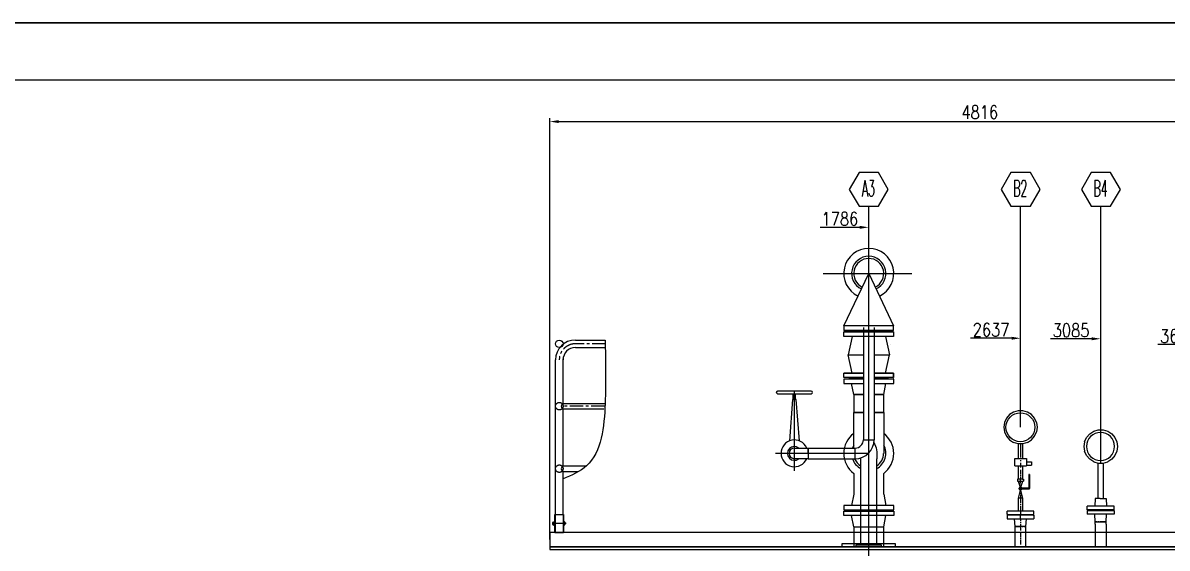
# Model space of a CAD drawing. Header units: millimetres. Extents: x -19109 to 7803, y 10081 to 29089.
# Drawn here: x -8665 to -2257, y 26149 to 29089 of the extents above; entities that cross this region are included whole.
import ezdxf
from ezdxf.enums import TextEntityAlignment as Align

# ---------------------------------------------------------------- set-up
doc = ezdxf.new("R2010")
doc.units = ezdxf.units.MM
for name, pattern in [('CENTER2', [1.125, 0.75, -0.125, 0.125, -0.125]), ('CENTERX2', [4, 2.5, -0.5, 0.5, -0.5]), ('DASHED', [19.05, 12.7, -6.35])]:
    doc.linetypes.add(name, pattern=pattern)
for name, color, linetype in [('09图框与明细表层', 4, 'Continuous'), ('2细线层', 4, 'Continuous'), ('7标注层', 4, 'Continuous'), ('_CENTER', 1, 'CENTERX2'), ('DIM', 4, 'Continuous'), ('GT_4', 7, 'Continuous'), ('HATCH', 4, 'Continuous'), ('HIDDEN0', 6, 'DASHED')]:
    doc.layers.add(name, color=color, linetype=linetype)
for name, color, linetype, lineweight in [('DRAWING', 7, 'Continuous', 30), ('图层1', 7, 'Continuous', 30), ('实线', 7, 'Continuous', 53)]:
    doc.layers.add(name, color=color, linetype=linetype, lineweight=lineweight)
doc.styles.add('TH_GBDIM', font='romans.shx', dxfattribs={"width": 0.8, "bigfont": 'gbcbig.shx'})
doc.styles.add('残雪', font='romans.shx', dxfattribs={"width": 0.5, "bigfont": 'hztxt.shx'})
doc.dimstyles.new('TH_GBDIM', dxfattribs={"dimscale": 10, "dimtxt": 7.5, "dimasz": 5, "dimexe": 2, "dimexo": 0, "dimgap": 1.5, "dimtad": 1, "dimdec": 0, "dimzin": 0, "dimdsep": 46, "dimtxsty": 'TH_GBDIM', "dimcen": 5, "dimclrd": 130, "dimclre": 130, "dimclrt": 3, "dimadec": 0, "dimazin": 0, "dimtfac": 0.714286, "dimtdec": 0, "dimtmove": 0, "dimatfit": 3, "dimfxl": 1, "dimtzin": 0, "dimlwd": -1, "dimlwe": -1, "dimarcsym": 0})
doc.dimstyles.new('TH_GBDIM1', dxfattribs={"dimscale": 10, "dimtxt": 7.5, "dimasz": 5, "dimexe": 2, "dimexo": 0, "dimgap": 1, "dimtad": 1, "dimjust": 2, "dimdec": 0, "dimzin": 0, "dimdsep": 46, "dimtxsty": 'TH_GBDIM', "dimcen": 5, "dimse1": 1, "dimsd1": 1, "dimclrd": 130, "dimclre": 130, "dimclrt": 3, "dimadec": 0, "dimazin": 0, "dimtfac": 0.714286, "dimtdec": 0, "dimtmove": 0, "dimatfit": 3, "dimfxl": 1, "dimtzin": 0, "dimlwd": -1, "dimlwe": -1, "dimarcsym": 0})

# ---------------------------------------------------------------- blocks, each defined once
blk = doc.blocks.new('A$C52E66ACF')
at = {"color": 0}
blk.add_lwpolyline([(-150, 0), (150, 0), (150, 16), (-150, 16)], close=True, dxfattribs=at)
at = {"layer": '7标注层', "color": 1, "linetype": 'CENTER2'}
for p, q in [((0, -72.9), (0, 1893.2)), ((-254.6, 1529.9), (241, 1529.9)), ((-416, 424.7), (-416, 871.2))]:
    blk.add_line(p, q, dxfattribs=at)
at = {"layer": 'GT_4'}
for p, q in [((-139.2, 1236.8), (0, 1529.9)), ((0, 1529.9), (139.2, 1236.8)), ((-30, 1227.5), (-30, 598.5)), ((30, 1227.5), (30, 598.5)), ((139.2, 1211.4), (-139.2, 1211.4)), ((139.2, 1202.9), (-139.2, 1202.9)), ((-108, 1204.9), (-108, 1209.4)), ((-108, 1209.4), (108, 1209.4)), ((108, 1204.9), (108, 1209.4)), ((123.6, 1131.4), (123.6, 1131.4)), ((-115, 1074.9), (-30, 1074.9)), ((30, 1074.9), (115.8, 1074.9)), ((-30, 972.4), (-139.2, 972.4)), ((139.2, 972.4), (30, 972.4)), ((139.2, 947), (139.2, 972.4)), ((139.2, 972.4), (139.2, 972.4)), ((-108, 940.5), (-108, 945)), ((-108, 945), (-30, 945)), ((-84, 851.5), (-96, 914.5)), ((30, 945), (108, 945)), ((84, 851.5), (96, 914.5)), ((108, 940.5), (108, 945)), ((-84, 851.5), (-84, 751.5)), ((-30, 851.5), (-84, 851.5)), ((-84, 851.5), (-30, 851.5)), ((-84, 851.5), (-84, 851.5)), ((84, 851.5), (30, 851.5)), ((30, 851.5), (84, 851.5)), ((84, 751.5), (84, 851.5)), ((84, 851.5), (84, 851.5)), ((-30, 751.5), (-84, 751.5)), ((-84, 552.5), (-84, 751.5)), ((-84, 751.5), (-30, 751.5)), ((84, 751.5), (30, 751.5)), ((30, 751.5), (84, 751.5)), ((84, 751.5), (84, 522.5)), ((-30, 598.5), (30, 598.5)), ((-30, 593.2), (-30, 593.2)), ((30, 593.2), (30, 593.2)), ((0, 522.5), (-522.1, 522.5)), ((-416, 552.5), (-340, 552.5)), ((-340, 522.5), (-340, 552.5)), ((-340, 552.5), (-76, 552.5)), ((-340, 552.5), (-340, 492.5)), ((-340, 522.5), (-340, 492.5)), ((-76, 492.5), (-76, 552.5)), ((-76, 492.5), (-76, 547.2)), ((-76, 547.2), (-76, 547.2)), ((-340, 492.5), (-416, 492.5)), ((-340, 492.5), (-76, 492.5)), ((-76, 487.2), (-76, 487.2)), ((-44.5, 10), (-44.5, 497.3)), ((44.5, 10), (44.5, 492.5)), ((-84, 410.5), (-84, 293.5)), ((84, 293.5), (84, 410.5)), ((-84, 293.5), (-96, 230.5)), ((-84, 293.5), (-84, 293.5)), ((84, 293.5), (96, 230.5)), ((84, 293.5), (84, 293.5)), ((-84, 111), (-96, 174)), ((84, 111), (96, 174)), ((-84, 111), (84, 111)), ((-84, 111), (-84, 0)), ((84, 0), (84, 111)), ((-84, 0), (84, 0)), ((-84, 0), (84, 0)), ((-84, 0), (84, 0)), ((-84, 0), (84, 0))]:
    blk.add_line(p, q, dxfattribs=at)
at = {"layer": 'GT_4', "flags": 128}
for points in [[(-139.2, 1211.4), (139.2, 1211.4), (139.2, 1236.8), (-139.2, 1236.8)], [(-139.2, 1202.9), (139.2, 1202.9), (139.2, 1177.5), (-139.2, 1177.5)], [(108, 1209.4), (-108, 1209.4), (-108, 1211.4), (108, 1211.4)], [(108, 1204.9), (-108, 1204.9), (-108, 1202.9), (108, 1202.9)], [(-140, 198), (140, 198), (140, 174), (-140, 174)], [(-108, 198), (108, 198), (108, 200), (-108, 200)], [(-70, 10), (70, 10), (70, 0), (-70, 0)]]:
    blk.add_lwpolyline(points, close=True, dxfattribs=at)
for points in [[(-93.2, 1177.5), (-115, 1074.9)], [(94.1, 1177.5), (115.8, 1074.9)], [(-93.2, 972.4), (-115, 1074.9)], [(94.1, 972.4), (115.8, 1074.9)], [(-30, 947), (-139.2, 947), (-139.2, 972.4), (-30, 972.4)], [(30, 972.4), (139.2, 972.4), (139.2, 947), (30, 947)], [(-30, 938.5), (-140, 938.5), (-140, 914.5), (-30, 914.5)], [(-30, 945), (-108, 945), (-108, 947), (-30, 947)], [(-30, 938.5), (-108, 938.5), (-108, 940.5), (-30, 940.5)], [(30, 947), (108, 947), (108, 945), (30, 945)], [(30, 940.5), (108, 940.5), (108, 938.5), (30, 938.5)], [(30, 914.5), (140, 914.5), (140, 938.5), (30, 938.5)], [(137.5, 947), (139.2, 947)], [(-491.7, 871.2), (-510.4, 871.2), (-515.4, 869.1), (-517.5, 863.9), (-515.4, 858.8), (-510.4, 856.7), (-321.6, 856.7), (-316.6, 858.8), (-314.5, 863.9), (-316.6, 869.1), (-321.6, 871.2), (-491.7, 871.2)], [(-422.7, 823.3), (-422.7, 856.7)], [(-409.3, 823.3), (-409.3, 856.7)], [(-387.5, 591.9), (-405.9, 823.3), (-426.1, 823.3), (-444.5, 591.9)], [(0, 230.5), (-140, 230.5), (-140, 206.5), (-108, 206.5)], [(-84, 204.5), (-108, 204.5), (-108, 206.5), (0, 206.5)], [(84, 204.5), (108, 204.5), (108, 200), (-108, 200), (-108, 204.5), (84, 204.5)], [(84, 206.5), (140, 206.5), (140, 230.5), (0, 230.5)], [(0, 206.5), (108, 206.5), (108, 204.5), (84, 204.5)]]:
    blk.add_lwpolyline(points, dxfattribs=at)
at = {"layer": 'GT_4'}
for centre, radius, start, end in [((0, 1529.9), 140, 295.40726, 244.59274), ((0, 1529.9), 96, 295.40726, 244.59274), ((0, 1529.9), 84, 295.40726, 244.59274), ((-416, 522.5), 75, 23.57818, 336.42182), ((0, 522.5), 140, 126.8699, 233.1301), ((-76, 598.5), 106, 270, 0), ((-76, 598.5), 46, 270, 0), ((0, 522.5), 140, 306.8699, 53.1301), ((-416, 522.5), 39, 50.28486, 309.71514), ((-416, 522.5), 30, 90, 270), ((-416, 522.5), 30, 180, 270), ((0, 522.5), 96, 151.04498, 161.79004), ((0, 522.5), 96, 297.61588, 28.95502), ((-1, 523.5), 84, 302.83506, 359.28605), ((0, 522.5), 96, 198.20996, 242.38412), ((-1, 523.5), 84, 201.65752, 238.84859)]:
    blk.add_arc(centre, radius, start, end, dxfattribs=at)
blk.add_open_spline([(28.6, 581.2), (46.2, 561), (45.3, 526.8), (44.5, 492.5)], degree=3, dxfattribs=at)
blk = doc.blocks.new('A$C512812EE')
at = {"ltscale": 10}
blk.add_line((-31.9, 453.3), (34.1, 453.3), dxfattribs=at)
at = {"color": 0, "lineweight": -2, "ltscale": 10}
for p, q in [((34.1, 474.2), (62.3, 474.2)), ((34.1, 456.8), (62.3, 456.8)), ((62.3, 474.2), (62.3, 456.8)), ((46.7, 403.7), (46.7, 325.6)), ((50.9, 403.7), (50.9, 325.6)), ((48.1, 322.8), (7, 322.8)), ((48.1, 327), (7.7, 327))]:
    blk.add_line(p, q, dxfattribs=at)
at = {"lineweight": -2}
blk.add_line((-30, 0), (-30, 113.5), dxfattribs=at)
at = {"color": 0}
blk.add_line((-30, 0), (30, 0), dxfattribs=at)
at = {"lineweight": -2}
for points in [[(-78.8, 719.1), (-90, 695.3)], [(-62.1, 740), (-78.8, 719.1)], [(-39.8, 753.9), (-62.1, 740)], [(13.3, 760.9), (-13.3, 760.9), (-13.3, 760.9), (-39.8, 753.9)], [(38.4, 753.9), (13.3, 760.9)], [(60.7, 740), (38.4, 753.9)], [(78.8, 719.1), (60.7, 740)], [(90, 695.3), (78.8, 719.1)], [(-90, 695.3), (-94.2, 668.8)], [(-94.2, 668.8), (-90, 642.3)], [(-90, 642.3), (-78.8, 618.6)], [(-0.7, 668.8), (0.7, 668.8), (0.7, 668.8), (-0.7, 668.8), (-0.7, 668.8), (0.7, 668.8), (0.7, 668.8), (-0.7, 668.8), (-0.7, 668.8)], [(78.8, 618.6), (90, 642.3)], [(90, 695.3), (94.2, 668.8), (94.2, 668.8), (90, 642.3)], [(-78.8, 618.6), (-62.1, 597.7)], [(-62.1, 597.7), (-39.8, 583.7)], [(38.4, 583.7), (13.3, 575.3), (13.3, 575.3), (-13.3, 575.3), (-13.3, 575.3), (-39.8, 583.7)], [(38.4, 583.7), (60.7, 597.7)], [(60.7, 597.7), (78.8, 618.6)], [(-13.3, 575.3), (-13.3, 494.7)], [(13.3, 494.7), (13.3, 575.3)], [(-13.3, 453.3), (-13.3, 378.6)], [(13.3, 378.6), (13.3, 453.3)], [(48.1, 403.7), (46.7, 403.7)], [(49.5, 403.7), (48.1, 403.7)], [(50.9, 403.7), (49.5, 403.7)], [(-16, 378.6), (-16, 366)], [(-13.3, 378.6), (-16, 378.6)], [(-16, 366), (-13.3, 366)], [(-4.9, 378.6), (-13.3, 378.6)], [(-13.3, 366), (-2.1, 332.5)], [(-13.3, 366), (-4.9, 366)], [(-7.7, 325.6), (-9.1, 325.6), (-9.1, 325.6), (-7.7, 325.6), (-7.7, 325.6), (-9.1, 325.6), (-9.1, 325.6), (-7.7, 325.6), (-7.7, 325.6)], [(-6.3, 328.4), (-7.7, 328.4), (-7.7, 328.4), (-6.3, 329.7)], [(-6.3, 328.4), (-7.7, 328.4), (-7.7, 328.4), (-6.3, 329.7)], [(-7.7, 325.6), (-7.7, 328.4)], [(-7.7, 325.6), (-7.7, 328.4)], [(-6.3, 328.4), (-7.7, 328.4), (-7.7, 328.4), (-6.3, 328.4), (-6.3, 328.4)], [(-7.7, 325.6), (-7.7, 327)], [(-7.7, 325.6), (-7.7, 324.2), (-7.7, 324.2), (-7.7, 325.6), (-7.7, 325.6)], [(-7.7, 322.8), (-7.7, 325.6), (-7.7, 325.6), (-7.7, 322.8), (-7.7, 322.8)], [(-7.7, 324.2), (-7.7, 325.6), (-7.7, 325.6), (-7.7, 324.2), (-7.7, 324.2)], [(-7.7, 322.8), (-6.3, 321.4), (-6.3, 321.4), (-7.7, 322.8), (-7.7, 322.8)], [(-3.5, 332.5), (-4.9, 332.5), (-4.9, 332.5), (-6.3, 331.1)], [(-6.3, 331.1), (-6.3, 329.7)], [(-6.3, 331.1), (-6.3, 329.7)], [(-4.9, 331.1), (-6.3, 331.1)], [(-6.3, 321.4), (-6.3, 320)], [(-6.3, 321.4), (-6.3, 320)], [(4.9, 378.6), (-4.9, 378.6)], [(-4.9, 366), (4.9, 366)], [(-2.1, 332.5), (-3.5, 332.5)], [(-2.1, 332.5), (-3.5, 332.5)], [(-0.7, 364.6), (-0.7, 366)], [(2.1, 332.5), (13.3, 366)], [(2.1, 332.5), (2.1, 333.9)], [(3.5, 331.1), (2.1, 332.5)], [(4.9, 331.1), (3.5, 332.5), (3.5, 332.5), (2.1, 332.5)], [(6.3, 321.4), (4.9, 320), (4.9, 320), (3.5, 320)], [(11.9, 378.6), (4.9, 378.6)], [(4.9, 366), (11.9, 366)], [(7.7, 328.4), (6.3, 329.7), (6.3, 329.7), (4.9, 331.1)], [(6.3, 329.7), (4.9, 331.1)], [(4.9, 320), (6.3, 321.4)], [(6.3, 321.4), (7.7, 322.8)], [(6.3, 322.8), (7.7, 322.8)], [(7.7, 325.6), (7.7, 327)], [(7.7, 324.2), (7.7, 325.6)], [(11.9, 378.6), (16, 378.6), (16, 378.6), (16, 366)], [(11.9, 366), (16, 366)], [(48.1, 327), (48.1, 322.8)], [(48.1, 325.6), (49.5, 325.6)], [(49.5, 325.6), (50.9, 325.6)], [(-2.1, 317.2), (-13.3, 272.5)], [(13.3, 272.5), (10.6, 272.5), (8, 272.5), (5.3, 272.5), (2.7, 272.5), (0, 272.5), (-2.7, 272.5), (-5.3, 272.5), (-8, 272.5), (-10.6, 272.5), (-13.3, 272.5), (-13.3, 272.5), (-13.3, 198.6)], [(-6.3, 320), (-4.9, 318.6)], [(-4.9, 320), (-3.5, 318.6)], [(-4.9, 318.6), (-3.5, 318.6), (-3.5, 318.6), (-2.1, 317.2)], [(0.7, 318.6), (2.1, 318.6)], [(2.1, 317.2), (2.1, 318.6)], [(2.1, 318.6), (3.5, 318.6)], [(13.3, 272.5), (2.1, 317.2)], [(3.5, 318.6), (4.9, 320)], [(5.9, 302.4), (5.8, 302.4)], [(13.3, 198.6), (13.3, 272.5)], [(-70.5, 180.4), (-74.7, 180.4), (-74.7, 180.4), (-74.7, 198.6)], [(-70.5, 198.6), (-74.7, 198.6)], [(-57.9, 198.6), (-70.5, 198.6)], [(-37, 198.6), (-57.9, 198.6)], [(-13.3, 198.6), (-37, 198.6)], [(13.3, 198.6), (-13.3, 198.6)], [(37, 198.6), (13.3, 198.6)], [(56.5, 198.6), (37, 198.6)], [(70.5, 198.6), (56.5, 198.6)], [(74.7, 198.6), (70.5, 198.6)], [(74.7, 180.4), (74.7, 198.6)], [(-74.7, 176.3), (-74.7, 156.7)], [(-70.5, 176.3), (-74.7, 176.3)], [(-74.7, 156.7), (-70.5, 156.7)], [(-70.5, 180.4), (-57.9, 180.4)], [(-57.9, 176.3), (-70.5, 176.3)], [(-70.5, 156.7), (-57.9, 156.7)], [(-57.9, 180.4), (-37, 180.4)], [(-37, 176.3), (-57.9, 176.3)], [(-57.9, 156.7), (-37, 156.7)], [(-52.3, 180.4), (-52.3, 176.3)], [(-37, 180.4), (-13.3, 180.4)], [(-13.3, 176.3), (-37, 176.3)], [(-37, 156.7), (-13.3, 156.7)], [(3.5, 113.5), (0.1, 113.5), (-3.2, 113.5), (-6.6, 113.5), (-9.9, 113.5), (-13.3, 113.5), (-16.6, 113.5), (-20, 113.5), (-23.3, 113.5), (-26.7, 113.5), (-30, 113.5), (-30, 113.5), (-32.8, 156.7)], [(-13.3, 180.4), (13.3, 180.4)], [(13.3, 176.3), (-13.3, 176.3)], [(-13.3, 156.7), (13.3, 156.7)], [(13.3, 180.4), (37, 180.4)], [(37, 176.3), (13.3, 176.3)], [(13.3, 156.7), (37, 156.7)], [(30, 113.5), (32.8, 156.7)], [(37, 180.4), (56.5, 180.4)], [(56.5, 176.3), (37, 176.3)], [(37, 156.7), (56.5, 156.7)], [(50.9, 176.3), (50.9, 180.4)], [(56.5, 180.4), (70.5, 180.4)], [(70.5, 176.3), (56.5, 176.3)], [(56.5, 156.7), (70.5, 156.7)], [(70.5, 180.4), (74.7, 180.4)], [(70.5, 176.3), (74.7, 176.3), (74.7, 176.3), (74.7, 156.7)], [(70.5, 156.7), (74.7, 156.7)], [(-30, 113.5), (-26.7, 113.5), (-23.3, 113.5), (-20, 113.5), (-16.6, 113.5), (-13.3, 113.5), (-9.9, 113.5), (-6.6, 113.5), (-3.2, 113.5), (0.1, 113.5), (3.5, 113.5)], [(-24.4, 113.5), (-27.2, 113.5)], [(-16, 113.5), (-18.8, 113.5)], [(-6.3, 113.5), (-7.7, 113.5)], [(-3.5, 113.5), (-6.3, 113.5)], [(6.3, 113.5), (3.5, 113.5)], [(18.8, 113.5), (6.3, 113.5)], [(14.7, 113.5), (9.1, 113.5)], [(9.1, 113.5), (14.7, 113.5)], [(20.2, 113.5), (18.8, 113.5)], [(20.2, 113.5), (30, 113.5), (30, 113.5), (20.2, 113.5), (20.2, 113.5)], [(25.8, 113.5), (24.4, 113.5)], [(30, 0), (30, 113.5)]]:
    blk.add_lwpolyline(points, dxfattribs=at)
at = {"color": 0, "lineweight": -2, "ltscale": 10}
blk.add_lwpolyline([(-31.9, 453.3), (-31.9, 494.7), (34.1, 494.7), (34.1, 453.3)], dxfattribs=at)
at = {"color": 1, "lineweight": -2}
for points in [[(-0.7, 469.3), (-0.7, 444.2)], [(-0.7, 430.2), (-0.7, 405.1)], [(-0.7, 400.9), (-0.7, 395.3)], [(-0.7, 391.1), (-0.7, 378.6)], [(-0.7, 366), (-0.7, 378.6)], [(-0.7, 353.5), (-0.7, 366)], [(-0.7, 343.7), (-0.7, 347.9)], [(0.7, 325.6), (-0.7, 325.6), (-0.7, 325.6), (-0.7, 338.1)], [(0.7, 325.6), (-0.7, 325.6), (-0.7, 325.6), (-0.7, 306)], [(-0.7, 301.8), (-0.7, 296.3)], [(-0.7, 292.1), (-0.7, 272.5)], [(0.7, 272.5), (-0.7, 272.5), (-0.7, 272.5), (-0.7, 243.2)], [(-0.7, 237.7), (-0.7, 233.5)], [(-0.7, 227.9), (-0.7, 198.6)], [(-0.7, 198.6), (-0.7, 180.4)], [(-0.7, 180.4), (-0.7, 176.3)], [(-0.7, 156.7), (-0.7, 176.3)], [(-0.7, 156.7), (-0.7, 142.8)], [(-0.7, 137.2), (-0.7, 133)], [(-0.7, 127.4), (-0.7, 113.5)], [(0.7, 113.5), (-0.7, 113.5), (-0.7, 113.5), (-0.7, 91.1)], [(-0.7, 77.2), (-0.7, 52.1)], [(-0.7, 47.9), (-0.7, 42.3)], [(-0.7, 38.1), (-0.7, 13)]]:
    blk.add_lwpolyline(points, dxfattribs=at)
at = {"color": 0}
blk.add_circle((-0.7, 668.8), 80.8, dxfattribs=at)
at = {"layer": '_CENTER', "lineweight": -2, "ltscale": 30}
blk.add_lwpolyline([(-0.7, 575.3), (-0.7, 479.1)], dxfattribs=at)
blk = doc.blocks.new('A$C0F677489')
at = {"lineweight": -3}
for p, q in [((-30.6, -126), (-30.6, 0)), ((30.6, 0), (-30.6, 0)), ((29.7, -126), (30.6, 0)), ((-30.6, -126), (-30.6, -139.2)), ((29.7, -126), (29.7, -139.2))]:
    blk.add_line(p, q, dxfattribs=at)
at = {"color": 0, "lineweight": -3, "ltscale": 10}
blk.add_line((-4, -269.5), (-30.6, -269.5), dxfattribs=at)
at = {"lineweight": -3}
for points in [[(-71.3, -202.2), (-75.5, -202.2), (-75.5, -202.2), (-75.5, -182.6)], [(-71.3, -182.6), (-75.5, -182.6)], [(-57.2, -182.6), (-71.3, -182.6)], [(-37.6, -182.6), (-57.2, -182.6)], [(-13.8, -182.6), (-37.6, -182.6)], [(-30.6, -139.2), (-33.4, -182.6)], [(-20.8, -139.2), (-30.6, -139.2), (-30.6, -139.2), (-20.8, -139.2), (-20.8, -139.2)], [(-26.4, -139.2), (-25, -139.2)], [(-20.8, -139.2), (-19.4, -139.2)], [(-19.4, -139.2), (-6.8, -139.2)], [(-15.2, -139.2), (-9.6, -139.2)], [(-9.6, -139.2), (-15.2, -139.2)], [(12.8, -182.6), (-13.8, -182.6)], [(-6.8, -139.2), (-4, -139.2)], [(-4, -139.2), (-0.6, -139.2), (2.8, -139.2), (6.1, -139.2), (9.5, -139.2), (12.8, -139.2), (16.2, -139.2), (19.6, -139.2), (22.9, -139.2), (26.3, -139.2), (29.7, -139.2), (29.7, -139.2), (32.5, -182.6)], [(29.7, -139.2), (26.3, -139.2), (22.9, -139.2), (19.6, -139.2), (16.2, -139.2), (12.8, -139.2), (9.5, -139.2), (6.1, -139.2), (2.8, -139.2), (-0.6, -139.2), (-4, -139.2)], [(3, -139.2), (5.8, -139.2)], [(5.8, -139.2), (7.2, -139.2)], [(36.7, -182.6), (12.8, -182.6)], [(15.6, -139.2), (18.5, -139.2)], [(24.1, -139.2), (26.9, -139.2)], [(57.7, -182.6), (36.7, -182.6)], [(70.3, -182.6), (57.7, -182.6)], [(74.5, -182.6), (70.3, -182.6)], [(74.5, -202.2), (74.5, -182.6)], [(-75.5, -206.4), (-75.5, -224.7)], [(-71.3, -206.4), (-75.5, -206.4)], [(-71.3, -206.4), (-75.5, -206.4), (-75.5, -206.4), (-75.5, -226.1)], [(-71.3, -226.1), (-75.5, -226.1)], [(-71.3, -202.2), (-57.2, -202.2)], [(-57.2, -206.4), (-71.3, -206.4)], [(-57.2, -226.1), (-71.3, -226.1)], [(-57.2, -202.2), (-37.6, -202.2)], [(-37.6, -206.4), (-57.2, -206.4)], [(-37.6, -226.1), (-57.2, -226.1)], [(-51.6, -202.2), (-51.6, -206.4)], [(-37.6, -202.2), (-13.8, -202.2)], [(-13.8, -206.4), (-37.6, -206.4)], [(-13.8, -226.1), (-37.6, -226.1)], [(-30.6, -269.5), (-33.4, -226.1)], [(-13.8, -202.2), (12.8, -202.2)], [(12.8, -206.4), (-13.8, -206.4)], [(12.8, -226.1), (-13.8, -226.1)], [(-4, -269.5), (-0.6, -269.5), (2.8, -269.5), (6.1, -269.5), (9.5, -269.5), (12.8, -269.5), (16.2, -269.5), (19.6, -269.5), (22.9, -269.5), (26.3, -269.5), (29.7, -269.5), (29.7, -269.5), (32.5, -226.1)], [(12.8, -202.2), (36.7, -202.2)], [(36.7, -206.4), (12.8, -206.4)], [(36.7, -226.1), (12.8, -226.1)], [(36.7, -202.2), (57.7, -202.2)], [(57.7, -206.4), (36.7, -206.4)], [(57.7, -226.1), (36.7, -226.1)], [(52.1, -206.4), (52.1, -202.2)], [(57.7, -202.2), (70.3, -202.2)], [(70.3, -206.4), (57.7, -206.4)], [(70.3, -226.1), (57.7, -226.1)], [(70.3, -202.2), (74.5, -202.2)], [(70.3, -206.4), (74.5, -206.4), (74.5, -206.4), (74.5, -224.7)], [(74.5, -226.1), (70.3, -226.1)], [(74.5, -206.4), (74.5, -226.1)], [(-13.8, -269.5), (-13.8, -467.2)], [(12.8, -467.2), (12.8, -269.5)], [(-79.7, -510.7), (-90.9, -534.5)], [(-61.5, -489.6), (-79.7, -510.7)], [(-39, -475.6), (-61.5, -489.6)], [(-39, -475.6), (-13.8, -467.2), (-13.8, -467.2), (12.8, -467.2), (12.8, -467.2), (39.5, -475.6)], [(61.9, -489.6), (39.5, -475.6)], [(78.7, -510.7), (61.9, -489.6)], [(89.9, -534.5), (78.7, -510.7)], [(-90.9, -587.8), (-95.1, -561.1), (-95.1, -561.1), (-90.9, -534.5)], [(0.2, -561.1), (-1.2, -561.1), (-1.2, -561.1), (0.2, -561.1), (0.2, -561.1), (-1.2, -561.1), (-1.2, -561.1), (0.2, -561.1), (0.2, -561.1)], [(94.2, -561.1), (89.9, -534.5)], [(89.9, -587.8), (94.2, -561.1)], [(-90.9, -587.8), (-79.7, -611.6)], [(-79.7, -611.6), (-61.5, -632.6)], [(-61.5, -632.6), (-39, -646.6)], [(39.5, -646.6), (61.9, -632.6)], [(61.9, -632.6), (78.7, -611.6)], [(78.7, -611.6), (89.9, -587.8)], [(-39, -646.6), (-13.8, -653.6)], [(-13.8, -653.6), (12.8, -653.6), (12.8, -653.6), (39.5, -646.6)]]:
    blk.add_lwpolyline(points, dxfattribs=at)
at = {"color": 0}
blk.add_circle((-1.2, -561.1), 78.7, dxfattribs=at)
blk = doc.blocks.new('A$C45197EE7')
at = {"color": 0}
blk.add_line((-24, 0), (24, 0), dxfattribs=at)
at = {"lineweight": -3, "ltscale": 10}
blk.add_open_spline([(256.9, 1077), (259.4, 962.8), (264.6, 730.9), (233, 391), (69.3, 319.7), (21.2, 299.2)], degree=3, knots=[0, 0, 0, 0, 354.608797, 719.850157, 870.33155, 870.33155, 870.33155, 870.33155], dxfattribs=at)
at = {"layer": '_CENTER', "lineweight": -3, "ltscale": 30}
for p, q in [((258.6, 1056), (90.2, 1056)), ((253.9, 706), (11.4, 706)), ((39.5, 50), (-44.9, 50))]:
    blk.add_line(p, q, dxfattribs=at)
at = {"layer": '_CENTER', "lineweight": -2, "ltscale": 30}
blk.add_line((39.5, 50), (-44.9, 50), dxfattribs=at)
at = {"layer": '_CENTER', "lineweight": -3, "ltscale": 30}
blk.add_arc((90.2, 966), 90, 90, 180, dxfattribs=at)
at = {"layer": 'DIM', "color": 0, "lineweight": -3}
blk.add_line((24, 100), (24, 0), dxfattribs=at)
at = {"layer": 'DIM', "color": 0, "lineweight": -2}
blk.add_line((24, 100), (24, 0), dxfattribs=at)
at = {"layer": 'DRAWING', "lineweight": -3, "ltscale": 5}
for p, q in [((-24, 0), (-24, 100)), ((-24, 100), (24, 100))]:
    blk.add_line(p, q, dxfattribs=at)
at = {"layer": 'DRAWING', "lineweight": -2, "ltscale": 5}
blk.add_line((-24, 0), (-24, 100), dxfattribs=at)
at = {"layer": 'DRAWING', "lineweight": -3, "ltscale": 5}
blk.add_arc((90.2, 966), 111, 90, 180, dxfattribs=at)
at = {"layer": 'DRAWING', "lineweight": -3}
blk.add_arc((30.1, 706), 18.7, 118.29777, 241.70223, dxfattribs=at)
at = {"layer": 'HATCH', "lineweight": -3}
for p, q in [((-32.9, 54.4), (-38.4, 54.4)), ((-32.9, 45.6), (-38.4, 45.6))]:
    blk.add_line(p, q, dxfattribs=at)
at = {"layer": 'HATCH', "lineweight": -2}
for p, q in [((-32.9, 54.4), (-38.4, 54.4)), ((-32.9, 45.6), (-38.4, 45.6))]:
    blk.add_line(p, q, dxfattribs=at)
at = {"layer": 'HIDDEN0', "color": 6, "lineweight": -3, "ltscale": 80}
for p, q in [((-21, 0), (-21, 100)), ((21, 100), (21, 0))]:
    blk.add_line(p, q, dxfattribs=at)
at = {"layer": 'HIDDEN0', "color": 6, "lineweight": -2, "ltscale": 80}
for p, q in [((-21, 0), (-21, 100)), ((21, 100), (21, 0))]:
    blk.add_line(p, q, dxfattribs=at)
at = {"layer": 'HIDDEN0', "color": 6, "lineweight": -3, "ltscale": 80}
for centre in [(0.2, 706.7), (0.2, 356.7)]:
    blk.add_circle(centre, 21, dxfattribs=at)
at = {"layer": '图层1', "lineweight": -3}
for p, q in [((90.2, 1077), (256.9, 1077)), ((90.2, 1035), (260.3, 1035)), ((-20.8, 789.1), (-20.8, 966)), ((21.2, 722.4), (21.4, 971.7)), ((-20.8, 688.9), (-20.8, 789.1)), ((21, 722.4), (256.9, 722.4)), ((-20.8, 339.1), (-20.8, 688.9)), ((250.4, 689.5), (21.2, 689.5)), ((21.2, 689.1), (21.2, 689.5)), ((21.2, 372.4), (21.2, 688.9)), ((-20.8, 100.6), (-20.8, 339.5)), ((21, 372.4), (152.5, 372.4)), ((106.1, 339.5), (21.2, 339.5)), ((21.2, 339.1), (21.2, 339.5)), ((21.2, 100), (21.2, 338.9))]:
    blk.add_line(p, q, dxfattribs=at)
blk.add_circle((0.2, 1056), 21, dxfattribs=at)
for centre, radius, start, end in [((90.2, 966), 69, 90, 180), ((30.1, 356), 18.7, 118.29777, 241.70223)]:
    blk.add_arc(centre, radius, start, end, dxfattribs=at)
at = {"layer": '实线', "lineweight": -3}
for p, q in [((-37.8, 55), (-38.4, 54.4)), ((-38.4, 54.4), (-38.4, 45.6)), ((-38.4, 45.6), (-37.8, 45)), ((-32.9, 55), (-37.8, 55)), ((-37.8, 55), (-37.8, 45)), ((-37.8, 45), (-32.9, 45)), ((-32.9, 56.5), (-32.9, 43.5)), ((-32.2, 58.7), (-24.7, 58.7)), ((-32.2, 54.4), (-24.7, 54.4)), ((-32.2, 45.6), (-24.7, 45.6)), ((-32.2, 41.3), (-24.7, 41.3)), ((-24, 56.5), (-24, 43.5)), ((30.1, 58.7), (24, 58.7)), ((24, 58.7), (24, 41.3)), ((30.1, 54.4), (24, 54.4)), ((30.1, 45.6), (24, 45.6)), ((30.1, 41.3), (24, 41.3)), ((30.8, 56.5), (30.8, 43.5))]:
    blk.add_line(p, q, dxfattribs=at)
at = {"layer": '实线', "lineweight": -2}
for p, q in [((-37.8, 55), (-38.4, 54.4)), ((-38.4, 54.4), (-38.4, 45.6)), ((-38.4, 45.6), (-37.8, 45)), ((-32.9, 55), (-37.8, 55)), ((-37.8, 55), (-37.8, 45)), ((-37.8, 45), (-32.9, 45)), ((-32.9, 56.5), (-32.9, 43.5)), ((-32.2, 58.7), (-24.7, 58.7)), ((-32.2, 54.4), (-24.7, 54.4)), ((-32.2, 45.6), (-24.7, 45.6)), ((-32.2, 41.3), (-24.7, 41.3)), ((-24, 56.5), (-24, 43.5)), ((30.1, 58.7), (24, 58.7)), ((24, 58.7), (24, 41.3)), ((30.1, 54.4), (24, 54.4)), ((30.1, 45.6), (24, 45.6)), ((30.1, 41.3), (24, 41.3)), ((30.8, 56.5), (30.8, 43.5))]:
    blk.add_line(p, q, dxfattribs=at)
at = {"layer": '实线', "lineweight": -3}
for centre, radius, start, end in [((-29, 56.5), 3.86, 145.61575, 214.38425), ((-18.4, 50), 14.4, 162.41205, 197.58795), ((-29, 43.5), 3.86, 145.61575, 214.38425), ((-27.9, 56.5), 3.86, 325.61575, 34.38425), ((-38.4, 50), 14.4, 342.41205, 17.58795), ((-27.9, 43.5), 3.86, 325.61575, 34.38425), ((26.9, 56.5), 3.86, 325.61575, 34.38425), ((16.3, 50), 14.4, 342.41205, 17.58795), ((26.9, 43.5), 3.86, 325.61575, 34.38425)]:
    blk.add_arc(centre, radius, start, end, dxfattribs=at)
at = {"layer": '实线', "lineweight": -2}
for centre, radius, start, end in [((-29, 56.5), 3.86, 145.61575, 214.38425), ((-18.4, 50), 14.4, 162.41205, 197.58795), ((-29, 43.5), 3.86, 145.61575, 214.38425), ((-27.9, 56.5), 3.86, 325.61575, 34.38425), ((-38.4, 50), 14.4, 342.41205, 17.58795), ((-27.9, 43.5), 3.86, 325.61575, 34.38425), ((26.9, 56.5), 3.86, 325.61575, 34.38425), ((16.3, 50), 14.4, 342.41205, 17.58795), ((26.9, 43.5), 3.86, 325.61575, 34.38425)]:
    blk.add_arc(centre, radius, start, end, dxfattribs=at)
blk = doc.blocks.new('*D43')
at = {"color": 130, "transparency": 16777216}
for p, q in [((-5713.8, 26196.5), (-5713.8, 28556.7)), ((-5663.8, 28536.7), (-947.8, 28536.7)), ((-897.8, 25974.5), (-897.8, 28556.7))]:
    blk.add_line(p, q, dxfattribs=at)
for points in [[(-5663.8, 28545), (-5663.8, 28528.3), (-5713.8, 28536.7)], [(-947.8, 28545), (-947.8, 28528.3), (-897.8, 28536.7)]]:
    blk.add_solid(points, dxfattribs=at)
at = {"layer": 'Defpoints', "color": 0, "transparency": 16777216}
for p in [(-897.8, 28536.7), (-5713.8, 26196.5), (-897.8, 25974.5)]:
    blk.add_point(p, dxfattribs=at)
at = {"color": 3, "transparency": 16777216, "insert": (-3305.8, 28589.2), "char_height": 75, "attachment_point": 5, "style": 'TH_GBDIM'}
blk.add_mtext('4816', dxfattribs=at)
blk = doc.blocks.new('*D85')
at = {"color": 130, "transparency": 16777216}
for p, q in [((-3977.8, 27944.6), (-4200.6, 27944.6)), ((-3927.8, 26196.5), (-3927.8, 27964.6))]:
    blk.add_line(p, q, dxfattribs=at)
blk.add_solid([(-3977.8, 27952.9), (-3977.8, 27936.3), (-3927.8, 27944.6)], dxfattribs=at)
at = {"layer": 'Defpoints', "color": 0, "transparency": 16777216}
for p in [(-3927.8, 27944.6), (-5713.8, 26196.5), (-3927.8, 26196.5)]:
    blk.add_point(p, dxfattribs=at)
at = {"color": 3, "transparency": 16777216, "insert": (-4089.2, 27992.1), "char_height": 75, "attachment_point": 5, "style": 'TH_GBDIM'}
blk.add_mtext('1786', dxfattribs=at)
blk = doc.blocks.new('*D86')
at = {"color": 130, "transparency": 16777216}
for p, q in [((-3127.1, 27323.6), (-3358.5, 27323.6)), ((-3077.1, 26987), (-3077.1, 27343.6))]:
    blk.add_line(p, q, dxfattribs=at)
blk.add_solid([(-3127.1, 27331.9), (-3127.1, 27315.3), (-3077.1, 27323.6)], dxfattribs=at)
at = {"layer": 'Defpoints', "color": 0, "transparency": 16777216}
for p in [(-3077.1, 27323.6), (-3077.1, 26987), (-5713.8, 26196.5)]:
    blk.add_point(p, dxfattribs=at)
at = {"color": 3, "transparency": 16777216, "insert": (-3242.8, 27371.1), "char_height": 75, "attachment_point": 5, "style": 'TH_GBDIM'}
blk.add_mtext('2637', dxfattribs=at)
blk = doc.blocks.new('*D87')
at = {"color": 130, "transparency": 16777216}
for p, q in [((-2678.9, 27320.6), (-2910.4, 27320.6)), ((-2628.9, 26623.7), (-2628.9, 27340.6))]:
    blk.add_line(p, q, dxfattribs=at)
blk.add_solid([(-2678.9, 27329), (-2678.9, 27312.3), (-2628.9, 27320.6)], dxfattribs=at)
at = {"layer": 'Defpoints', "color": 0, "transparency": 16777216}
for p in [(-2628.9, 27320.6), (-2628.9, 26623.7), (-5713.8, 26196.5)]:
    blk.add_point(p, dxfattribs=at)
at = {"color": 3, "transparency": 16777216, "insert": (-2794.7, 27368.1), "char_height": 75, "attachment_point": 5, "style": 'TH_GBDIM'}
blk.add_mtext('3085', dxfattribs=at)
blk = doc.blocks.new('*D88')
at = {"color": 130, "transparency": 16777216}
for p, q in [((-2028, 25922.5), (-2028, 27308.4)), ((-2078, 27288.4), (-2309.4, 27288.4))]:
    blk.add_line(p, q, dxfattribs=at)
blk.add_solid([(-2078, 27296.8), (-2078, 27280.1), (-2028, 27288.4)], dxfattribs=at)
at = {"layer": 'Defpoints', "color": 0, "transparency": 16777216}
for p in [(-2028, 27288.4), (-5713.8, 25917.1), (-2028, 25922.5)]:
    blk.add_point(p, dxfattribs=at)
at = {"color": 3, "transparency": 16777216, "insert": (-2193.7, 27335.9), "char_height": 75, "attachment_point": 5, "style": 'TH_GBDIM'}
blk.add_mtext('3686', dxfattribs=at)
blk = doc.blocks.new('*D89')
at = {"color": 130, "transparency": 16777216}
for p, q in [((-1927.8, 26279.8), (-1927.8, 27299.2)), ((-2027.8, 27279.2), (-1977.8, 27279.2)), ((-1927.8, 27279.2), (-1646.3, 27279.2))]:
    blk.add_line(p, q, dxfattribs=at)
blk.add_solid([(-1977.8, 27287.5), (-1977.8, 27270.8), (-1927.8, 27279.2)], dxfattribs=at)
at = {"layer": 'Defpoints', "color": 0, "transparency": 16777216}
for p in [(-1927.8, 27279.2), (-1927.8, 26279.8), (-5713.8, 26196.5)]:
    blk.add_point(p, dxfattribs=at)
at = {"color": 3, "transparency": 16777216, "insert": (-1762.1, 27326.7), "char_height": 75, "attachment_point": 5, "style": 'TH_GBDIM'}
blk.add_mtext('3786', dxfattribs=at)

msp = doc.modelspace()

# ---------------------------------------------------------------- linework, layer by layer
at = {"color": 0}
for points in [[(-5713.8, 26156.5), (-977.8, 26156.5), (-977.8, 26236.5), (-5713.8, 26236.5)], [(-5713.8, 26140.5), (-977.8, 26140.5), (-977.8, 26156.5), (-5713.8, 26156.5)]]:
    msp.add_lwpolyline(points, close=True, dxfattribs=at)
at = {"layer": '09图框与明细表层'}
for p, q in [((-19108.6, 29089.3), (7803.4, 29089.3)), ((7803.4, 29089.3), (-19108.6, 29089.3))]:
    msp.add_line(p, q, dxfattribs=at)
at = {"layer": '09图框与明细表层', "color": 7}
msp.add_line((7483.4, 28769.3), (-18308.6, 28769.3), dxfattribs=at)
at = {"layer": '2细线层', "lineweight": -3}
for p, q in [((-3982.2, 28251.3), (-4036.6, 28157)), ((-3873.4, 28251.3), (-3982.2, 28251.3)), ((-3818.9, 28157), (-3873.4, 28251.3)), ((-3131.5, 28251.3), (-3185.9, 28157)), ((-3022.7, 28251.3), (-3131.5, 28251.3)), ((-2968.3, 28157), (-3022.7, 28251.3)), ((-2682, 28251.3), (-2736.4, 28157)), ((-2573.1, 28251.3), (-2682, 28251.3)), ((-2518.7, 28157), (-2573.1, 28251.3)), ((-4036.6, 28157), (-3982.2, 28062.8)), ((-3873.4, 28062.8), (-3818.9, 28157)), ((-3185.9, 28157), (-3131.5, 28062.8)), ((-3022.7, 28062.8), (-2968.3, 28157)), ((-2736.4, 28157), (-2682, 28062.8)), ((-2573.1, 28062.8), (-2518.7, 28157)), ((-3982.2, 28062.8), (-3873.4, 28062.8)), ((-3927.8, 27826.4), (-3927.8, 28062.8)), ((-3131.5, 28062.8), (-3022.7, 28062.8)), ((-3077.1, 26825.4), (-3077.1, 28062.8)), ((-2682, 28062.8), (-2573.1, 28062.8)), ((-2627.6, 26717.7), (-2627.6, 28062.8))]:
    msp.add_line(p, q, dxfattribs=at)

# ---------------------------------------------------------------- block references
at = {"color": 0}
for name, p in [('A$C52E66ACF', (-3927.8, 26156.5)), ('A$C45197EE7', (-5660.9, 26236.5)), ('A$C512812EE', (-3077.8, 26156.5))]:
    msp.add_blockref(name, p, dxfattribs=at)
at = {"color": 0, "xscale": -1, "rotation": 180}
msp.add_blockref('A$C0F677489', (-2628.5, 26156.5), dxfattribs=at)

# ---------------------------------------------------------------- texts
at = {"layer": 'DIM', "lineweight": -3, "ltscale": 80, "style": '残雪', "width": 0.5}
for s, p in [('A3', (-3929.8, 28162.9)), ('B2', (-3079.1, 28162.9)), ('B4', (-2629.6, 28162.9))]:
    msp.add_text(s, height=90, dxfattribs=at).set_placement(p, align=Align.MIDDLE_CENTER)

# ---------------------------------------------------------------- dimensions: what is measured, and where the dimension line sits
at = {"color": 0}
for base, p1, p2, dimstyle, picture, middle in [((-897.8, 28536.7), (-5713.8, 26196.5), (-897.8, 25974.5), 'TH_GBDIM', '*D43', (-3305.8, 28589.2)), ((-3927.8, 27944.6), (-5713.8, 26196.5), (-3927.8, 26196.5), 'TH_GBDIM1', '*D85', (-4089.2, 27992.1)), ((-3077.1, 27323.6), (-5713.8, 26196.5), (-3077.1, 26987), 'TH_GBDIM1', '*D86', (-3242.8, 27371.1)), ((-2628.9, 27320.6), (-5713.8, 26196.5), (-2628.9, 26623.7), 'TH_GBDIM1', '*D87', (-2794.7, 27368.1)), ((-2028, 27288.4), (-5713.8, 25917.1), (-2028, 25922.5), 'TH_GBDIM1', '*D88', (-2193.7, 27335.9))]:
    dim = msp.add_linear_dim(base=base, p1=p1, p2=p2, dimstyle=dimstyle, dxfattribs=at)
    dim.commit()
    dim.dimension.update_dxf_attribs({"geometry": picture, "text_midpoint": middle})
dim = msp.add_linear_dim(base=(-1927.8, 27279.2), p1=(-5713.8, 26196.5), p2=(-1927.8, 26279.8), dimstyle='TH_GBDIM1', dxfattribs=at)
dim.commit()
dim.dimension.update_dxf_attribs({"geometry": '*D89', "text_midpoint": (-1762.1, 27279.2), "dimtype": 160})

doc.saveas('drawing.dxf')
